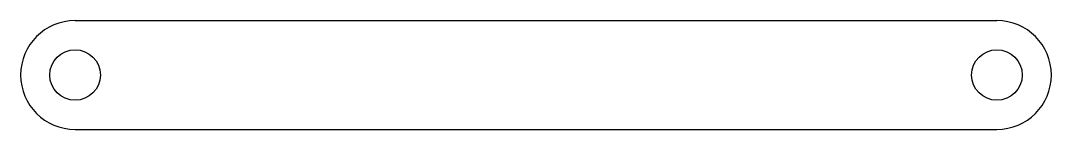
# Model space of a CAD drawing. Extents: x -28 to 95, y 7 to 20.
import ezdxf

# ---------------------------------------------------------------- set-up
doc = ezdxf.new("R2010")
doc.units = 0
doc.header["$MEASUREMENT"] = 0
doc.layers.add('VISIBLE', color=7, linetype='CONTINUOUS')

msp = doc.modelspace()

# ---------------------------------------------------------------- linework, layer by layer
at = {"layer": 'VISIBLE'}
for p, q in [((-21.9, 19.68), (88.1, 19.68)), ((-21.9, 6.67), (88.1, 6.67))]:
    msp.add_line(p, q, dxfattribs=at)
for centre in [(-21.9, 13.17), (88.1, 13.17)]:
    msp.add_circle(centre, 3.02, dxfattribs=at)
for centre, start, end in [((-21.9, 13.17), 90, 270), ((88.1, 13.17), 270, 90)]:
    msp.add_arc(centre, 6.5, start, end, dxfattribs=at)

doc.saveas('drawing.dxf')
